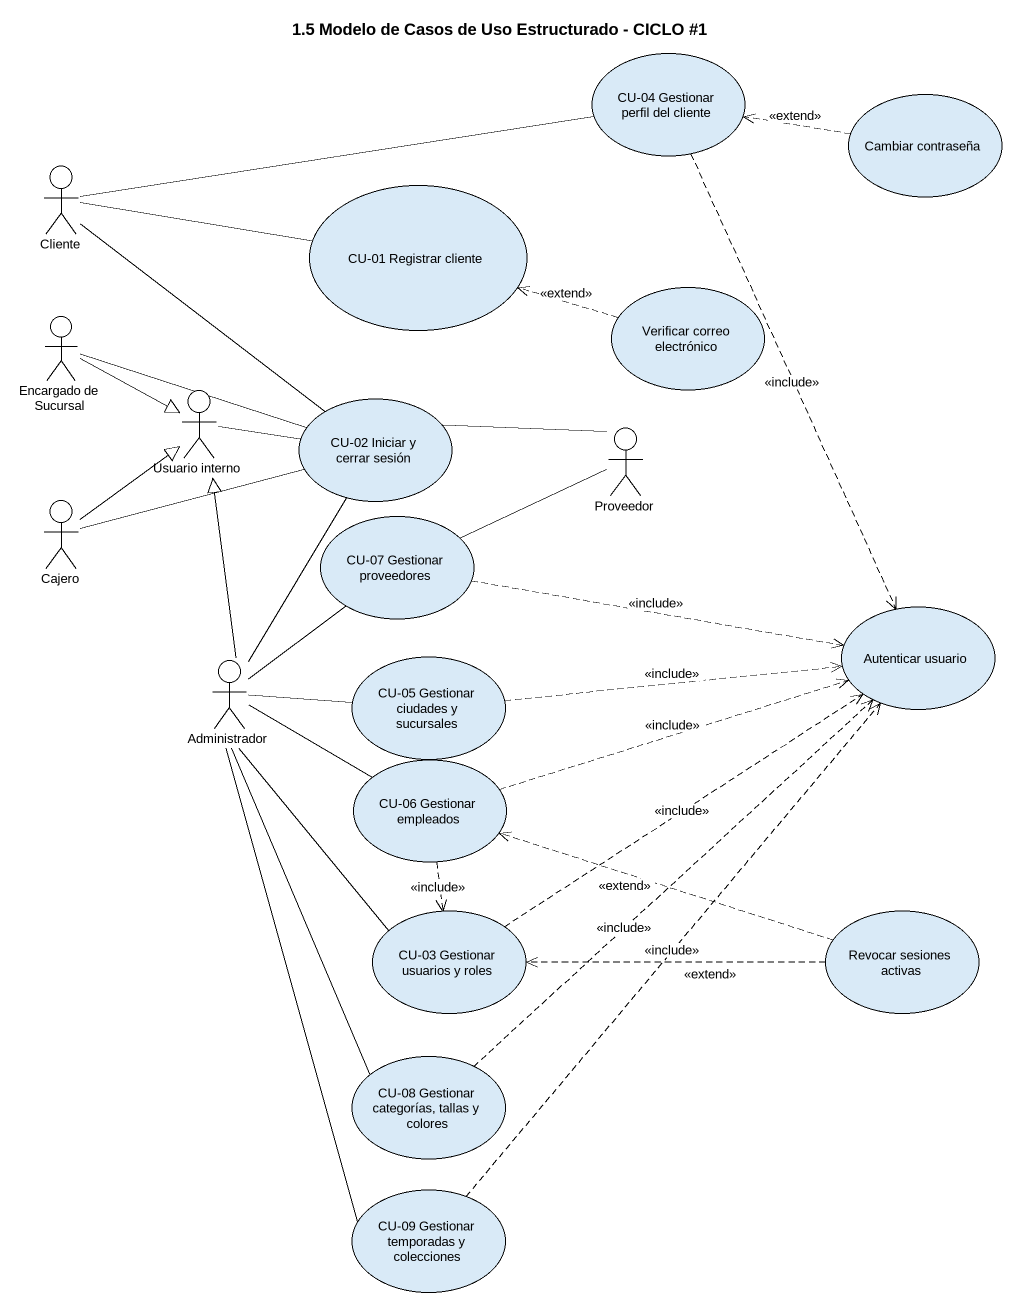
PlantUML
@startuml
title 1.5 Modelo de Casos de Uso Estructurado - CICLO #1
usecase "CU-04 Gestionar perfil del cliente" as CU_04_Gestionar_perfil_del
usecase "Cambiar contraseña" as Cambiar_contraseña
actor Cliente
usecase "CU-01 Registrar cliente" as CU_01_Registrar_cliente
actor "Encargado de Sucursal" as Encargado_de_Sucursal
usecase "Verificar correo electrónico" as Verificar_correo_electrónico
actor "Usuario interno" as Usuario_interno
usecase "CU-02 Iniciar y cerrar sesión" as CU_02_Iniciar_y_cerrar
actor Proveedor
actor Cajero
usecase "CU-07 Gestionar proveedores" as CU_07_Gestionar_proveedores
usecase "CU-05 Gestionar ciudades y sucursales" as CU_05_Gestionar_ciudades_y
usecase "Autenticar usuario" as Autenticar_usuario
actor Administrador
usecase "CU-06 Gestionar empleados" as CU_06_Gestionar_empleados
usecase "CU-03 Gestionar usuarios y roles" as CU_03_Gestionar_usuarios_y
usecase "Revocar sesiones activas" as Revocar_sesiones_activas
usecase "CU-08 Gestionar categorías, tallas y colores" as CU_08_Gestionar_categorías
usecase "CU-09 Gestionar temporadas y colecciones" as CU_09_Gestionar_temporadas
CU_04_Gestionar_perfil_del ..> Autenticar_usuario : <<include>>
Cambiar_contraseña .left.> CU_04_Gestionar_perfil_del : <<extend>>
Cliente -right- CU_04_Gestionar_perfil_del
Cliente -right- CU_01_Registrar_cliente
Cliente -- CU_02_Iniciar_y_cerrar
Encargado_de_Sucursal -right-|> Usuario_interno
Encargado_de_Sucursal -right- CU_02_Iniciar_y_cerrar
Verificar_correo_electrónico .left.> CU_01_Registrar_cliente : <<extend>>
Usuario_interno -right- CU_02_Iniciar_y_cerrar
Proveedor -left- CU_02_Iniciar_y_cerrar
Proveedor -left- CU_07_Gestionar_proveedores
Cajero -up-|> Usuario_interno
Cajero -right- CU_02_Iniciar_y_cerrar
CU_07_Gestionar_proveedores .right.> Autenticar_usuario : <<include>>
CU_05_Gestionar_ciudades_y .right.> Autenticar_usuario : <<include>>
Administrador -up-|> Usuario_interno
Administrador -up- CU_02_Iniciar_y_cerrar
Administrador -up- CU_07_Gestionar_proveedores
Administrador -right- CU_05_Gestionar_ciudades_y
Administrador -right- CU_06_Gestionar_empleados
Administrador -- CU_03_Gestionar_usuarios_y
Administrador -- CU_08_Gestionar_categorías
Administrador -- CU_09_Gestionar_temporadas
CU_06_Gestionar_empleados .right.> Autenticar_usuario : <<include>>
CU_06_Gestionar_empleados ..> CU_03_Gestionar_usuarios_y : <<include>>
CU_03_Gestionar_usuarios_y .up.> Autenticar_usuario : <<include>>
Revocar_sesiones_activas .left.> CU_06_Gestionar_empleados : <<extend>>
Revocar_sesiones_activas .left.> CU_03_Gestionar_usuarios_y : <<extend>>
CU_08_Gestionar_categorías .up.> Autenticar_usuario : <<include>>
CU_09_Gestionar_temporadas .up.> Autenticar_usuario : <<include>>
@enduml
